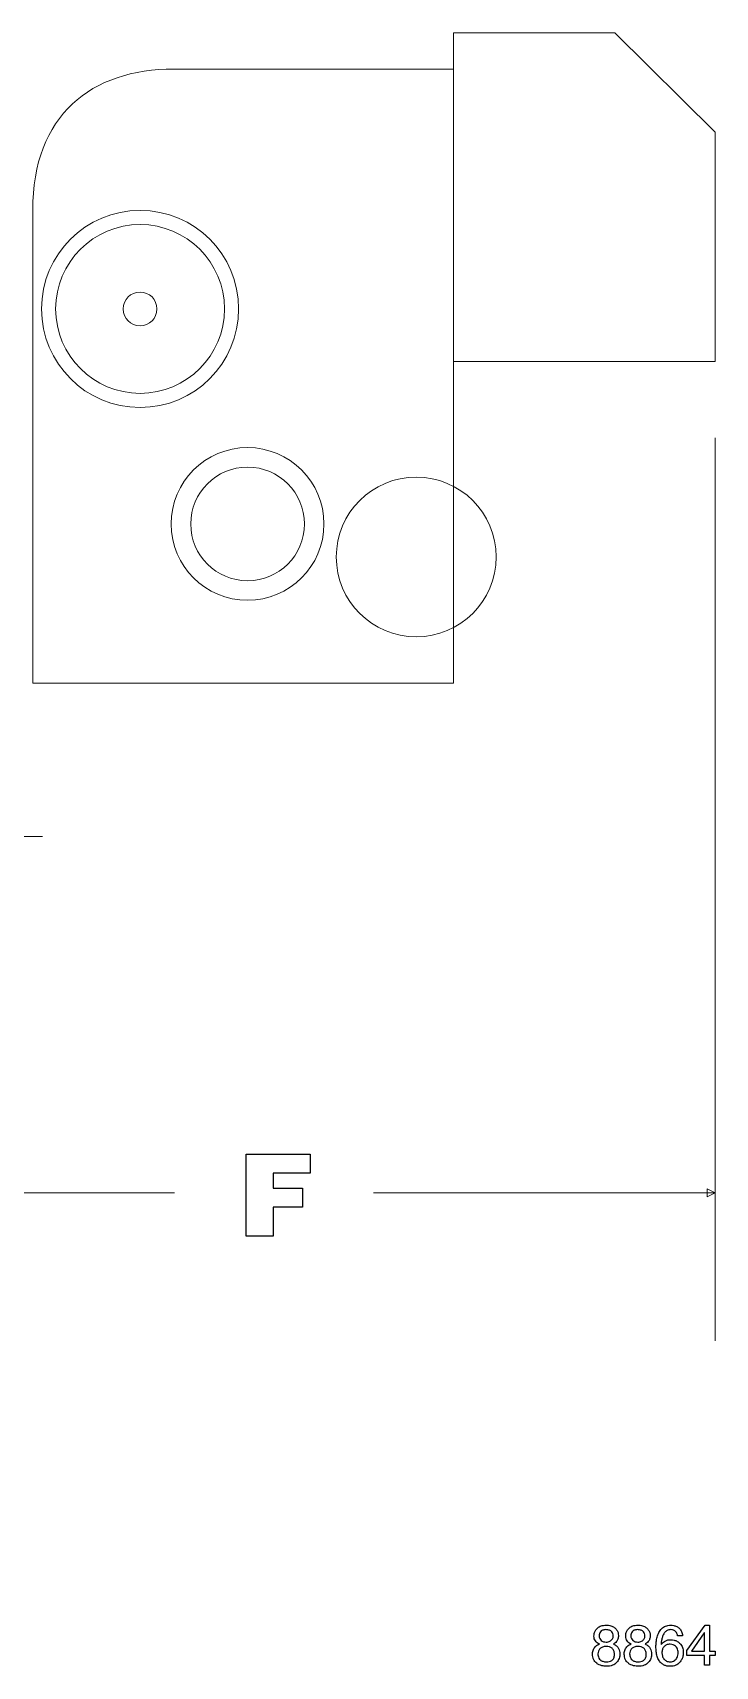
# Model space of a CAD drawing. Header units: inches. Extents: x -3.67 to 3.62, y -4.25 to 4.25.
# Drawn here: x 2.794 to 3.625, y -4.25 to -2.261 of the extents above; entities that cross this region are included whole.
import ezdxf
from ezdxf.lldxf.tags import DXFTag

# ---------------------------------------------------------------- set-up
doc = ezdxf.new("R2010")
doc.units = ezdxf.units.IN
doc.header["$MEASUREMENT"] = 0
doc.layers.add('Dimensions', color=7, linetype='Continuous')
doc.layers.add('Layer 1', color=7, linetype='Continuous')
tags = doc.linetypes.add('New Line54', pattern=[2.3, 1.3, -0.3, 0.4, -0.3]).pattern_tags.tags
tags[10:11] = [DXFTag(74, 4), DXFTag(75, 0), DXFTag(340, '0'), DXFTag(46, 1.0), DXFTag(50, 0.0), DXFTag(44, 0.0), DXFTag(45, 0.0)]
tags[8:9] = [DXFTag(74, 4), DXFTag(75, 0), DXFTag(340, '0'), DXFTag(46, 1.0), DXFTag(50, 0.0), DXFTag(44, 0.0), DXFTag(45, 0.0)]
tags[6:7] = [DXFTag(74, 4), DXFTag(75, 0), DXFTag(340, '0'), DXFTag(46, 1.0), DXFTag(50, 0.0), DXFTag(44, 0.0), DXFTag(45, 0.0)]
tags[4:5] = [DXFTag(74, 4), DXFTag(75, 0), DXFTag(340, '0'), DXFTag(46, 1.0), DXFTag(50, 0.0), DXFTag(44, 0.0), DXFTag(45, 0.0)]

msp = doc.modelspace()

# ---------------------------------------------------------------- linework, layer by layer
at = {"layer": 'Dimensions', "color": 250}
for points, knots in [([(3.0864, -3.7262), (3.0864, -3.7262), (3.0864, -3.691), (3.0864, -3.691), (3.0864, -3.691), (3.0864, -3.691), (3.1222, -3.691), (3.1222, -3.691), (3.1222, -3.691), (3.1222, -3.691), (3.1222, -3.6677), (3.1222, -3.6677), (3.1222, -3.6677), (3.1222, -3.6677), (3.0864, -3.6677), (3.0864, -3.6677), (3.0864, -3.6677), (3.0864, -3.6677), (3.0864, -3.6495), (3.0864, -3.6495), (3.0864, -3.6495), (3.0864, -3.6495), (3.1314, -3.6495), (3.1314, -3.6495), (3.1314, -3.6495), (3.1314, -3.6495), (3.1314, -3.6262), (3.1314, -3.6262), (3.1314, -3.6262), (3.1314, -3.6262), (3.0536, -3.6262), (3.0536, -3.6262), (3.0536, -3.6262), (3.0536, -3.6262), (3.0536, -3.7262), (3.0536, -3.7262), (3.0536, -3.7262), (3.0536, -3.7262), (3.0864, -3.7262), (3.0864, -3.7262)], [0, 0, 0, 0, 0.1, 0.1, 0.1, 0.1, 0.2, 0.2, 0.2, 0.2, 0.3, 0.3, 0.3, 0.3, 0.4, 0.4, 0.4, 0.4, 0.5, 0.5, 0.5, 0.5, 0.6, 0.6, 0.6, 0.6, 0.7, 0.7, 0.7, 0.7, 0.8, 0.8, 0.8, 0.8, 0.9, 0.9, 0.9, 0.9, 1, 1, 1, 1]), ([(3.507, -4.2124), (3.507, -4.2113), (3.5068, -4.2101), (3.5065, -4.2089), (3.5065, -4.2089), (3.5061, -4.2078), (3.5056, -4.2066), (3.5048, -4.2055), (3.5048, -4.2055), (3.5041, -4.2045), (3.5031, -4.2035), (3.5019, -4.2026), (3.5019, -4.2026), (3.5007, -4.2018), (3.4993, -4.2011), (3.4977, -4.2006), (3.4977, -4.2006), (3.496, -4.2001), (3.4941, -4.1999), (3.4919, -4.1999), (3.4919, -4.1999), (3.4896, -4.1999), (3.4876, -4.2002), (3.4859, -4.2008), (3.4859, -4.2008), (3.4842, -4.2014), (3.4828, -4.2021), (3.4817, -4.2031), (3.4817, -4.2031), (3.4806, -4.2041), (3.4797, -4.2052), (3.479, -4.2064), (3.479, -4.2064), (3.4783, -4.2075), (3.4779, -4.2087), (3.4776, -4.2099), (3.4776, -4.2099), (3.4773, -4.2111), (3.4771, -4.2122), (3.4772, -4.2133), (3.4772, -4.2133), (3.4772, -4.2156), (3.4777, -4.2175), (3.4789, -4.2191), (3.4789, -4.2191), (3.48, -4.2208), (3.4817, -4.222), (3.4838, -4.2228), (3.4838, -4.2228), (3.482, -4.2235), (3.4806, -4.2244), (3.4793, -4.2255), (3.4793, -4.2255), (3.4781, -4.2266), (3.4772, -4.2279), (3.4765, -4.2294), (3.4765, -4.2294), (3.4758, -4.2309), (3.4755, -4.2327), (3.4755, -4.2347), (3.4755, -4.2347), (3.4755, -4.2353), (3.4755, -4.236), (3.4756, -4.2369), (3.4756, -4.2369), (3.4756, -4.2378), (3.4758, -4.2388), (3.4761, -4.2399), (3.4761, -4.2399), (3.4764, -4.2409), (3.4769, -4.242), (3.4776, -4.2431), (3.4776, -4.2431), (3.4783, -4.2442), (3.4793, -4.2453), (3.4805, -4.2463), (3.4805, -4.2463), (3.4815, -4.247), (3.4825, -4.2476), (3.4836, -4.2481), (3.4836, -4.2481), (3.4847, -4.2486), (3.4857, -4.249), (3.4868, -4.2493), (3.4868, -4.2493), (3.4879, -4.2495), (3.4889, -4.2497), (3.4898, -4.2498), (3.4898, -4.2498), (3.4907, -4.25), (3.4915, -4.25), (3.4922, -4.25), (3.4922, -4.25), (3.4951, -4.25), (3.4976, -4.2495), (3.4997, -4.2487), (3.4997, -4.2487), (3.5018, -4.2478), (3.5035, -4.2467), (3.5048, -4.2452), (3.5048, -4.2452), (3.5061, -4.2438), (3.5071, -4.2421), (3.5078, -4.2403), (3.5078, -4.2403), (3.5084, -4.2385), (3.5088, -4.2366), (3.5088, -4.2346), (3.5088, -4.2346), (3.5088, -4.2336), (3.5087, -4.2326), (3.5084, -4.2316), (3.5084, -4.2316), (3.5082, -4.2305), (3.5078, -4.2294), (3.5072, -4.2283), (3.5072, -4.2283), (3.5067, -4.2272), (3.5058, -4.2262), (3.5048, -4.2252), (3.5048, -4.2252), (3.5038, -4.2242), (3.5024, -4.2234), (3.5008, -4.2227), (3.5008, -4.2227), (3.5013, -4.2224), (3.5019, -4.2221), (3.5027, -4.2216), (3.5027, -4.2216), (3.5034, -4.2212), (3.504, -4.2205), (3.5047, -4.2198), (3.5047, -4.2198), (3.5054, -4.219), (3.5059, -4.218), (3.5063, -4.2168), (3.5063, -4.2168), (3.5068, -4.2156), (3.507, -4.2142), (3.507, -4.2124)], [0, 0, 0, 0, 0.028571, 0.028571, 0.028571, 0.028571, 0.057143, 0.057143, 0.057143, 0.057143, 0.085714, 0.085714, 0.085714, 0.085714, 0.114286, 0.114286, 0.114286, 0.114286, 0.142857, 0.142857, 0.142857, 0.142857, 0.171429, 0.171429, 0.171429, 0.171429, 0.2, 0.2, 0.2, 0.2, 0.228571, 0.228571, 0.228571, 0.228571, 0.257143, 0.257143, 0.257143, 0.257143, 0.285714, 0.285714, 0.285714, 0.285714, 0.314286, 0.314286, 0.314286, 0.314286, 0.342857, 0.342857, 0.342857, 0.342857, 0.371429, 0.371429, 0.371429, 0.371429, 0.4, 0.4, 0.4, 0.4, 0.428571, 0.428571, 0.428571, 0.428571, 0.457143, 0.457143, 0.457143, 0.457143, 0.485714, 0.485714, 0.485714, 0.485714, 0.514286, 0.514286, 0.514286, 0.514286, 0.542857, 0.542857, 0.542857, 0.542857, 0.571429, 0.571429, 0.571429, 0.571429, 0.6, 0.6, 0.6, 0.6, 0.628571, 0.628571, 0.628571, 0.628571, 0.657143, 0.657143, 0.657143, 0.657143, 0.685714, 0.685714, 0.685714, 0.685714, 0.714286, 0.714286, 0.714286, 0.714286, 0.742857, 0.742857, 0.742857, 0.742857, 0.771429, 0.771429, 0.771429, 0.771429, 0.8, 0.8, 0.8, 0.8, 0.828571, 0.828571, 0.828571, 0.828571, 0.857143, 0.857143, 0.857143, 0.857143, 0.885714, 0.885714, 0.885714, 0.885714, 0.914286, 0.914286, 0.914286, 0.914286, 0.942857, 0.942857, 0.942857, 0.942857, 0.971429, 0.971429, 0.971429, 0.971429, 1, 1, 1, 1]), ([(3.492, -4.2205), (3.4909, -4.2205), (3.4898, -4.2203), (3.4888, -4.22), (3.4888, -4.22), (3.4878, -4.2196), (3.4869, -4.2191), (3.4861, -4.2185), (3.4861, -4.2185), (3.4853, -4.2178), (3.4846, -4.217), (3.4842, -4.2161), (3.4842, -4.2161), (3.4837, -4.2152), (3.4835, -4.2142), (3.4835, -4.213), (3.4835, -4.213), (3.4835, -4.2122), (3.4836, -4.2114), (3.4838, -4.2105), (3.4838, -4.2105), (3.4841, -4.2096), (3.4845, -4.2088), (3.4851, -4.208), (3.4851, -4.208), (3.4857, -4.2072), (3.4865, -4.2066), (3.4876, -4.2061), (3.4876, -4.2061), (3.4886, -4.2056), (3.49, -4.2054), (3.4916, -4.2053), (3.4916, -4.2053), (3.4934, -4.2054), (3.4949, -4.2056), (3.496, -4.2061), (3.496, -4.2061), (3.4972, -4.2065), (3.4981, -4.2071), (3.4988, -4.2079), (3.4988, -4.2079), (3.4995, -4.2086), (3.5, -4.2094), (3.5003, -4.2102), (3.5003, -4.2102), (3.5006, -4.2111), (3.5007, -4.2119), (3.5007, -4.2126), (3.5007, -4.2126), (3.5007, -4.2141), (3.5003, -4.2155), (3.4996, -4.2166), (3.4996, -4.2166), (3.4989, -4.2178), (3.4979, -4.2188), (3.4966, -4.2194), (3.4966, -4.2194), (3.4953, -4.2201), (3.4938, -4.2205), (3.492, -4.2205)], [0, 0, 0, 0, 0.066667, 0.066667, 0.066667, 0.066667, 0.133333, 0.133333, 0.133333, 0.133333, 0.2, 0.2, 0.2, 0.2, 0.266667, 0.266667, 0.266667, 0.266667, 0.333333, 0.333333, 0.333333, 0.333333, 0.4, 0.4, 0.4, 0.4, 0.466667, 0.466667, 0.466667, 0.466667, 0.533333, 0.533333, 0.533333, 0.533333, 0.6, 0.6, 0.6, 0.6, 0.666667, 0.666667, 0.666667, 0.666667, 0.733333, 0.733333, 0.733333, 0.733333, 0.8, 0.8, 0.8, 0.8, 0.866667, 0.866667, 0.866667, 0.866667, 0.933333, 0.933333, 0.933333, 0.933333, 1, 1, 1, 1]), ([(3.5456, -4.2124), (3.5456, -4.2113), (3.5455, -4.2101), (3.5451, -4.2089), (3.5451, -4.2089), (3.5447, -4.2078), (3.5442, -4.2066), (3.5434, -4.2055), (3.5434, -4.2055), (3.5427, -4.2045), (3.5417, -4.2035), (3.5405, -4.2026), (3.5405, -4.2026), (3.5394, -4.2018), (3.5379, -4.2011), (3.5363, -4.2006), (3.5363, -4.2006), (3.5346, -4.2001), (3.5327, -4.1999), (3.5306, -4.1999), (3.5306, -4.1999), (3.5282, -4.1999), (3.5262, -4.2002), (3.5245, -4.2008), (3.5245, -4.2008), (3.5229, -4.2014), (3.5214, -4.2021), (3.5203, -4.2031), (3.5203, -4.2031), (3.5192, -4.2041), (3.5183, -4.2052), (3.5176, -4.2064), (3.5176, -4.2064), (3.5169, -4.2075), (3.5165, -4.2087), (3.5162, -4.2099), (3.5162, -4.2099), (3.5159, -4.2111), (3.5158, -4.2122), (3.5158, -4.2133), (3.5158, -4.2133), (3.5158, -4.2156), (3.5164, -4.2175), (3.5175, -4.2191), (3.5175, -4.2191), (3.5186, -4.2208), (3.5203, -4.222), (3.5224, -4.2228), (3.5224, -4.2228), (3.5206, -4.2235), (3.5192, -4.2244), (3.5179, -4.2255), (3.5179, -4.2255), (3.5167, -4.2266), (3.5158, -4.2279), (3.5151, -4.2294), (3.5151, -4.2294), (3.5144, -4.2309), (3.5141, -4.2327), (3.5141, -4.2347), (3.5141, -4.2347), (3.5141, -4.2353), (3.5141, -4.236), (3.5142, -4.2369), (3.5142, -4.2369), (3.5142, -4.2378), (3.5144, -4.2388), (3.5147, -4.2399), (3.5147, -4.2399), (3.515, -4.2409), (3.5155, -4.242), (3.5162, -4.2431), (3.5162, -4.2431), (3.5169, -4.2442), (3.5179, -4.2453), (3.5191, -4.2463), (3.5191, -4.2463), (3.5201, -4.247), (3.5211, -4.2476), (3.5222, -4.2481), (3.5222, -4.2481), (3.5233, -4.2486), (3.5243, -4.249), (3.5254, -4.2493), (3.5254, -4.2493), (3.5265, -4.2495), (3.5275, -4.2497), (3.5284, -4.2498), (3.5284, -4.2498), (3.5293, -4.25), (3.5302, -4.25), (3.5308, -4.25), (3.5308, -4.25), (3.5337, -4.25), (3.5362, -4.2495), (3.5383, -4.2487), (3.5383, -4.2487), (3.5404, -4.2478), (3.5421, -4.2467), (3.5434, -4.2452), (3.5434, -4.2452), (3.5448, -4.2438), (3.5458, -4.2421), (3.5464, -4.2403), (3.5464, -4.2403), (3.5471, -4.2385), (3.5474, -4.2366), (3.5474, -4.2346), (3.5474, -4.2346), (3.5474, -4.2336), (3.5473, -4.2326), (3.547, -4.2316), (3.547, -4.2316), (3.5468, -4.2305), (3.5464, -4.2294), (3.5458, -4.2283), (3.5458, -4.2283), (3.5453, -4.2272), (3.5445, -4.2262), (3.5434, -4.2252), (3.5434, -4.2252), (3.5424, -4.2242), (3.541, -4.2234), (3.5394, -4.2227), (3.5394, -4.2227), (3.5399, -4.2224), (3.5406, -4.2221), (3.5413, -4.2216), (3.5413, -4.2216), (3.542, -4.2212), (3.5427, -4.2205), (3.5433, -4.2198), (3.5433, -4.2198), (3.544, -4.219), (3.5445, -4.218), (3.545, -4.2168), (3.545, -4.2168), (3.5454, -4.2156), (3.5456, -4.2142), (3.5456, -4.2124)], [0, 0, 0, 0, 0.028571, 0.028571, 0.028571, 0.028571, 0.057143, 0.057143, 0.057143, 0.057143, 0.085714, 0.085714, 0.085714, 0.085714, 0.114286, 0.114286, 0.114286, 0.114286, 0.142857, 0.142857, 0.142857, 0.142857, 0.171429, 0.171429, 0.171429, 0.171429, 0.2, 0.2, 0.2, 0.2, 0.228571, 0.228571, 0.228571, 0.228571, 0.257143, 0.257143, 0.257143, 0.257143, 0.285714, 0.285714, 0.285714, 0.285714, 0.314286, 0.314286, 0.314286, 0.314286, 0.342857, 0.342857, 0.342857, 0.342857, 0.371429, 0.371429, 0.371429, 0.371429, 0.4, 0.4, 0.4, 0.4, 0.428571, 0.428571, 0.428571, 0.428571, 0.457143, 0.457143, 0.457143, 0.457143, 0.485714, 0.485714, 0.485714, 0.485714, 0.514286, 0.514286, 0.514286, 0.514286, 0.542857, 0.542857, 0.542857, 0.542857, 0.571429, 0.571429, 0.571429, 0.571429, 0.6, 0.6, 0.6, 0.6, 0.628571, 0.628571, 0.628571, 0.628571, 0.657143, 0.657143, 0.657143, 0.657143, 0.685714, 0.685714, 0.685714, 0.685714, 0.714286, 0.714286, 0.714286, 0.714286, 0.742857, 0.742857, 0.742857, 0.742857, 0.771429, 0.771429, 0.771429, 0.771429, 0.8, 0.8, 0.8, 0.8, 0.828571, 0.828571, 0.828571, 0.828571, 0.857143, 0.857143, 0.857143, 0.857143, 0.885714, 0.885714, 0.885714, 0.885714, 0.914286, 0.914286, 0.914286, 0.914286, 0.942857, 0.942857, 0.942857, 0.942857, 0.971429, 0.971429, 0.971429, 0.971429, 1, 1, 1, 1]), ([(3.5306, -4.2205), (3.5295, -4.2205), (3.5284, -4.2203), (3.5274, -4.22), (3.5274, -4.22), (3.5264, -4.2196), (3.5255, -4.2191), (3.5247, -4.2185), (3.5247, -4.2185), (3.5239, -4.2178), (3.5233, -4.217), (3.5228, -4.2161), (3.5228, -4.2161), (3.5223, -4.2152), (3.5221, -4.2142), (3.5221, -4.213), (3.5221, -4.213), (3.5221, -4.2122), (3.5222, -4.2114), (3.5224, -4.2105), (3.5224, -4.2105), (3.5227, -4.2096), (3.5231, -4.2088), (3.5237, -4.208), (3.5237, -4.208), (3.5243, -4.2072), (3.5251, -4.2066), (3.5262, -4.2061), (3.5262, -4.2061), (3.5272, -4.2056), (3.5286, -4.2054), (3.5302, -4.2053), (3.5302, -4.2053), (3.532, -4.2054), (3.5335, -4.2056), (3.5347, -4.2061), (3.5347, -4.2061), (3.5358, -4.2065), (3.5368, -4.2071), (3.5374, -4.2079), (3.5374, -4.2079), (3.5381, -4.2086), (3.5386, -4.2094), (3.5389, -4.2102), (3.5389, -4.2102), (3.5392, -4.2111), (3.5393, -4.2119), (3.5393, -4.2126), (3.5393, -4.2126), (3.5393, -4.2141), (3.5389, -4.2155), (3.5382, -4.2166), (3.5382, -4.2166), (3.5375, -4.2178), (3.5365, -4.2188), (3.5352, -4.2194), (3.5352, -4.2194), (3.5339, -4.2201), (3.5324, -4.2205), (3.5306, -4.2205)], [0, 0, 0, 0, 0.066667, 0.066667, 0.066667, 0.066667, 0.133333, 0.133333, 0.133333, 0.133333, 0.2, 0.2, 0.2, 0.2, 0.266667, 0.266667, 0.266667, 0.266667, 0.333333, 0.333333, 0.333333, 0.333333, 0.4, 0.4, 0.4, 0.4, 0.466667, 0.466667, 0.466667, 0.466667, 0.533333, 0.533333, 0.533333, 0.533333, 0.6, 0.6, 0.6, 0.6, 0.666667, 0.666667, 0.666667, 0.666667, 0.733333, 0.733333, 0.733333, 0.733333, 0.8, 0.8, 0.8, 0.8, 0.866667, 0.866667, 0.866667, 0.866667, 0.933333, 0.933333, 0.933333, 0.933333, 1, 1, 1, 1]), ([(3.585, -4.2128), (3.5849, -4.2109), (3.5845, -4.2091), (3.5838, -4.2077), (3.5838, -4.2077), (3.5832, -4.2062), (3.5824, -4.205), (3.5813, -4.204), (3.5813, -4.204), (3.5803, -4.203), (3.5792, -4.2022), (3.578, -4.2016), (3.578, -4.2016), (3.5768, -4.201), (3.5756, -4.2005), (3.5743, -4.2003), (3.5743, -4.2003), (3.5731, -4.2), (3.5719, -4.1999), (3.5708, -4.1999), (3.5708, -4.1999), (3.5683, -4.1999), (3.5662, -4.2003), (3.5644, -4.2011), (3.5644, -4.2011), (3.5625, -4.2018), (3.5609, -4.2029), (3.5596, -4.2042), (3.5596, -4.2042), (3.5583, -4.2056), (3.5572, -4.2072), (3.5563, -4.2089), (3.5563, -4.2089), (3.5554, -4.2106), (3.5547, -4.2125), (3.5542, -4.2144), (3.5542, -4.2144), (3.5536, -4.2164), (3.5533, -4.2184), (3.553, -4.2203), (3.553, -4.2203), (3.5528, -4.2223), (3.5527, -4.2242), (3.5527, -4.226), (3.5527, -4.226), (3.5527, -4.2281), (3.5528, -4.2302), (3.553, -4.2322), (3.553, -4.2322), (3.5533, -4.2342), (3.5536, -4.2361), (3.5542, -4.2379), (3.5542, -4.2379), (3.5547, -4.2397), (3.5555, -4.2414), (3.5565, -4.2429), (3.5565, -4.2429), (3.5573, -4.2443), (3.5583, -4.2454), (3.5594, -4.2463), (3.5594, -4.2463), (3.5604, -4.2472), (3.5615, -4.248), (3.5626, -4.2485), (3.5626, -4.2485), (3.5638, -4.249), (3.5649, -4.2494), (3.566, -4.2497), (3.566, -4.2497), (3.5671, -4.2499), (3.5681, -4.25), (3.569, -4.25), (3.569, -4.25), (3.5707, -4.25), (3.5722, -4.2499), (3.5735, -4.2497), (3.5735, -4.2497), (3.5748, -4.2494), (3.5759, -4.2491), (3.5768, -4.2487), (3.5768, -4.2487), (3.5778, -4.2483), (3.5786, -4.2478), (3.5793, -4.2472), (3.5793, -4.2472), (3.5801, -4.2466), (3.5808, -4.246), (3.5814, -4.2453), (3.5814, -4.2453), (3.5825, -4.2441), (3.5834, -4.2429), (3.5841, -4.2416), (3.5841, -4.2416), (3.5848, -4.2404), (3.5853, -4.239), (3.5856, -4.2376), (3.5856, -4.2376), (3.5859, -4.2362), (3.586, -4.2347), (3.586, -4.2331), (3.586, -4.2331), (3.586, -4.2307), (3.5857, -4.2287), (3.585, -4.227), (3.585, -4.227), (3.5844, -4.2252), (3.5835, -4.2238), (3.5824, -4.2226), (3.5824, -4.2226), (3.5813, -4.2214), (3.5801, -4.2204), (3.5787, -4.2197), (3.5787, -4.2197), (3.5774, -4.2189), (3.576, -4.2184), (3.5747, -4.2181), (3.5747, -4.2181), (3.5733, -4.2177), (3.572, -4.2176), (3.5708, -4.2176), (3.5708, -4.2176), (3.5691, -4.2176), (3.5676, -4.2178), (3.5664, -4.2181), (3.5664, -4.2181), (3.5651, -4.2185), (3.564, -4.219), (3.563, -4.2196), (3.563, -4.2196), (3.5621, -4.2202), (3.5613, -4.2208), (3.5607, -4.2215), (3.5607, -4.2215), (3.56, -4.2222), (3.5596, -4.2229), (3.5592, -4.2235), (3.5592, -4.2235), (3.5592, -4.2235), (3.559, -4.2234), (3.559, -4.2234), (3.559, -4.2234), (3.559, -4.2225), (3.5591, -4.2215), (3.5592, -4.2203), (3.5592, -4.2203), (3.5594, -4.2191), (3.5596, -4.2178), (3.5599, -4.2164), (3.5599, -4.2164), (3.5602, -4.2151), (3.5607, -4.2138), (3.5612, -4.2124), (3.5612, -4.2124), (3.5618, -4.2111), (3.5625, -4.21), (3.5634, -4.2089), (3.5634, -4.2089), (3.5642, -4.2078), (3.5652, -4.207), (3.5664, -4.2063), (3.5664, -4.2063), (3.5676, -4.2057), (3.569, -4.2054), (3.5706, -4.2053), (3.5706, -4.2053), (3.5724, -4.2054), (3.5738, -4.2057), (3.575, -4.2063), (3.575, -4.2063), (3.5761, -4.207), (3.577, -4.2079), (3.5777, -4.209), (3.5777, -4.209), (3.5783, -4.2101), (3.5788, -4.2114), (3.579, -4.2128), (3.579, -4.2128), (3.579, -4.2128), (3.585, -4.2128), (3.585, -4.2128)], [0, 0, 0, 0, 0.022222, 0.022222, 0.022222, 0.022222, 0.044444, 0.044444, 0.044444, 0.044444, 0.066667, 0.066667, 0.066667, 0.066667, 0.088889, 0.088889, 0.088889, 0.088889, 0.111111, 0.111111, 0.111111, 0.111111, 0.133333, 0.133333, 0.133333, 0.133333, 0.155556, 0.155556, 0.155556, 0.155556, 0.177778, 0.177778, 0.177778, 0.177778, 0.2, 0.2, 0.2, 0.2, 0.222222, 0.222222, 0.222222, 0.222222, 0.244444, 0.244444, 0.244444, 0.244444, 0.266667, 0.266667, 0.266667, 0.266667, 0.288889, 0.288889, 0.288889, 0.288889, 0.311111, 0.311111, 0.311111, 0.311111, 0.333333, 0.333333, 0.333333, 0.333333, 0.355556, 0.355556, 0.355556, 0.355556, 0.377778, 0.377778, 0.377778, 0.377778, 0.4, 0.4, 0.4, 0.4, 0.422222, 0.422222, 0.422222, 0.422222, 0.444444, 0.444444, 0.444444, 0.444444, 0.466667, 0.466667, 0.466667, 0.466667, 0.488889, 0.488889, 0.488889, 0.488889, 0.511111, 0.511111, 0.511111, 0.511111, 0.533333, 0.533333, 0.533333, 0.533333, 0.555556, 0.555556, 0.555556, 0.555556, 0.577778, 0.577778, 0.577778, 0.577778, 0.6, 0.6, 0.6, 0.6, 0.622222, 0.622222, 0.622222, 0.622222, 0.644444, 0.644444, 0.644444, 0.644444, 0.666667, 0.666667, 0.666667, 0.666667, 0.688889, 0.688889, 0.688889, 0.688889, 0.711111, 0.711111, 0.711111, 0.711111, 0.733333, 0.733333, 0.733333, 0.733333, 0.755556, 0.755556, 0.755556, 0.755556, 0.777778, 0.777778, 0.777778, 0.777778, 0.8, 0.8, 0.8, 0.8, 0.822222, 0.822222, 0.822222, 0.822222, 0.844444, 0.844444, 0.844444, 0.844444, 0.866667, 0.866667, 0.866667, 0.866667, 0.888889, 0.888889, 0.888889, 0.888889, 0.911111, 0.911111, 0.911111, 0.911111, 0.933333, 0.933333, 0.933333, 0.933333, 0.955556, 0.955556, 0.955556, 0.955556, 0.977778, 0.977778, 0.977778, 0.977778, 1, 1, 1, 1]), ([(3.625, -4.2368), (3.625, -4.2368), (3.625, -4.2315), (3.625, -4.2315), (3.625, -4.2315), (3.625, -4.2315), (3.6178, -4.2315), (3.6178, -4.2315), (3.6178, -4.2315), (3.6178, -4.2315), (3.6178, -4.1999), (3.6178, -4.1999), (3.6178, -4.1999), (3.6178, -4.1999), (3.6128, -4.1999), (3.6128, -4.1999), (3.6128, -4.1999), (3.6128, -4.1999), (3.5904, -4.2308), (3.5904, -4.2308), (3.5904, -4.2308), (3.5904, -4.2308), (3.5904, -4.2368), (3.5904, -4.2368), (3.5904, -4.2368), (3.5904, -4.2368), (3.6117, -4.2368), (3.6117, -4.2368), (3.6117, -4.2368), (3.6117, -4.2368), (3.6117, -4.2487), (3.6117, -4.2487), (3.6117, -4.2487), (3.6117, -4.2487), (3.6178, -4.2487), (3.6178, -4.2487), (3.6178, -4.2487), (3.6178, -4.2487), (3.6178, -4.2368), (3.6178, -4.2368), (3.6178, -4.2368), (3.6178, -4.2368), (3.625, -4.2368), (3.625, -4.2368)], [0, 0, 0, 0, 0.090909, 0.090909, 0.090909, 0.090909, 0.181818, 0.181818, 0.181818, 0.181818, 0.272727, 0.272727, 0.272727, 0.272727, 0.363636, 0.363636, 0.363636, 0.363636, 0.454545, 0.454545, 0.454545, 0.454545, 0.545455, 0.545455, 0.545455, 0.545455, 0.636364, 0.636364, 0.636364, 0.636364, 0.727273, 0.727273, 0.727273, 0.727273, 0.818182, 0.818182, 0.818182, 0.818182, 0.909091, 0.909091, 0.909091, 0.909091, 1, 1, 1, 1]), ([(3.6116, -4.2094), (3.6116, -4.2094), (3.6117, -4.2094), (3.6117, -4.2094), (3.6117, -4.2094), (3.6117, -4.2094), (3.6117, -4.2315), (3.6117, -4.2315), (3.6117, -4.2315), (3.6117, -4.2315), (3.596, -4.2315), (3.596, -4.2315), (3.596, -4.2315), (3.596, -4.2315), (3.6116, -4.2094), (3.6116, -4.2094)], [0, 0, 0, 0, 0.25, 0.25, 0.25, 0.25, 0.5, 0.5, 0.5, 0.5, 0.75, 0.75, 0.75, 0.75, 1, 1, 1, 1]), ([(3.4921, -4.2258), (3.4935, -4.2258), (3.4948, -4.2259), (3.496, -4.2263), (3.496, -4.2263), (3.4972, -4.2267), (3.4983, -4.2273), (3.4992, -4.228), (3.4992, -4.228), (3.5002, -4.2288), (3.5009, -4.2298), (3.5014, -4.231), (3.5014, -4.231), (3.5019, -4.2322), (3.5022, -4.2336), (3.5022, -4.2353), (3.5022, -4.2353), (3.5022, -4.2372), (3.5019, -4.2387), (3.5013, -4.2399), (3.5013, -4.2399), (3.5007, -4.2412), (3.5, -4.2421), (3.499, -4.2428), (3.499, -4.2428), (3.498, -4.2434), (3.497, -4.2439), (3.4958, -4.2441), (3.4958, -4.2441), (3.4947, -4.2444), (3.4936, -4.2445), (3.4924, -4.2445), (3.4924, -4.2445), (3.4907, -4.2445), (3.4893, -4.2443), (3.4881, -4.2439), (3.4881, -4.2439), (3.4869, -4.2435), (3.4859, -4.2429), (3.4851, -4.2422), (3.4851, -4.2422), (3.4843, -4.2415), (3.4837, -4.2407), (3.4832, -4.2399), (3.4832, -4.2399), (3.4828, -4.239), (3.4825, -4.2382), (3.4823, -4.2373), (3.4823, -4.2373), (3.4821, -4.2364), (3.482, -4.2356), (3.482, -4.2348), (3.482, -4.2348), (3.482, -4.2336), (3.4822, -4.2325), (3.4826, -4.2315), (3.4826, -4.2315), (3.483, -4.2304), (3.4836, -4.2294), (3.4845, -4.2286), (3.4845, -4.2286), (3.4853, -4.2277), (3.4863, -4.227), (3.4876, -4.2265), (3.4876, -4.2265), (3.4889, -4.226), (3.4904, -4.2258), (3.4921, -4.2258)], [0, 0, 0, 0, 0.058824, 0.058824, 0.058824, 0.058824, 0.117647, 0.117647, 0.117647, 0.117647, 0.176471, 0.176471, 0.176471, 0.176471, 0.235294, 0.235294, 0.235294, 0.235294, 0.294118, 0.294118, 0.294118, 0.294118, 0.352941, 0.352941, 0.352941, 0.352941, 0.411765, 0.411765, 0.411765, 0.411765, 0.470588, 0.470588, 0.470588, 0.470588, 0.529412, 0.529412, 0.529412, 0.529412, 0.588235, 0.588235, 0.588235, 0.588235, 0.647059, 0.647059, 0.647059, 0.647059, 0.705882, 0.705882, 0.705882, 0.705882, 0.764706, 0.764706, 0.764706, 0.764706, 0.823529, 0.823529, 0.823529, 0.823529, 0.882353, 0.882353, 0.882353, 0.882353, 0.941176, 0.941176, 0.941176, 0.941176, 1, 1, 1, 1]), ([(3.5307, -4.2258), (3.5321, -4.2258), (3.5334, -4.2259), (3.5346, -4.2263), (3.5346, -4.2263), (3.5358, -4.2267), (3.5369, -4.2273), (3.5379, -4.228), (3.5379, -4.228), (3.5388, -4.2288), (3.5395, -4.2298), (3.54, -4.231), (3.54, -4.231), (3.5406, -4.2322), (3.5408, -4.2336), (3.5408, -4.2353), (3.5408, -4.2353), (3.5408, -4.2372), (3.5405, -4.2387), (3.5399, -4.2399), (3.5399, -4.2399), (3.5393, -4.2412), (3.5386, -4.2421), (3.5376, -4.2428), (3.5376, -4.2428), (3.5366, -4.2434), (3.5356, -4.2439), (3.5344, -4.2441), (3.5344, -4.2441), (3.5333, -4.2444), (3.5322, -4.2445), (3.531, -4.2445), (3.531, -4.2445), (3.5294, -4.2445), (3.5279, -4.2443), (3.5267, -4.2439), (3.5267, -4.2439), (3.5255, -4.2435), (3.5245, -4.2429), (3.5237, -4.2422), (3.5237, -4.2422), (3.5229, -4.2415), (3.5223, -4.2407), (3.5219, -4.2399), (3.5219, -4.2399), (3.5214, -4.239), (3.5211, -4.2382), (3.5209, -4.2373), (3.5209, -4.2373), (3.5207, -4.2364), (3.5206, -4.2356), (3.5206, -4.2348), (3.5206, -4.2348), (3.5206, -4.2336), (3.5208, -4.2325), (3.5212, -4.2315), (3.5212, -4.2315), (3.5216, -4.2304), (3.5223, -4.2294), (3.5231, -4.2286), (3.5231, -4.2286), (3.5239, -4.2277), (3.525, -4.227), (3.5262, -4.2265), (3.5262, -4.2265), (3.5275, -4.226), (3.529, -4.2258), (3.5307, -4.2258)], [0, 0, 0, 0, 0.058824, 0.058824, 0.058824, 0.058824, 0.117647, 0.117647, 0.117647, 0.117647, 0.176471, 0.176471, 0.176471, 0.176471, 0.235294, 0.235294, 0.235294, 0.235294, 0.294118, 0.294118, 0.294118, 0.294118, 0.352941, 0.352941, 0.352941, 0.352941, 0.411765, 0.411765, 0.411765, 0.411765, 0.470588, 0.470588, 0.470588, 0.470588, 0.529412, 0.529412, 0.529412, 0.529412, 0.588235, 0.588235, 0.588235, 0.588235, 0.647059, 0.647059, 0.647059, 0.647059, 0.705882, 0.705882, 0.705882, 0.705882, 0.764706, 0.764706, 0.764706, 0.764706, 0.823529, 0.823529, 0.823529, 0.823529, 0.882353, 0.882353, 0.882353, 0.882353, 0.941176, 0.941176, 0.941176, 0.941176, 1, 1, 1, 1]), ([(3.5599, -4.2337), (3.5599, -4.2322), (3.5601, -4.2309), (3.5605, -4.2296), (3.5605, -4.2296), (3.5609, -4.2283), (3.5615, -4.2272), (3.5623, -4.2262), (3.5623, -4.2262), (3.5632, -4.2252), (3.5642, -4.2245), (3.5655, -4.2239), (3.5655, -4.2239), (3.5667, -4.2233), (3.5682, -4.2231), (3.5699, -4.2231), (3.5699, -4.2231), (3.5714, -4.2231), (3.5727, -4.2233), (3.5738, -4.2237), (3.5738, -4.2237), (3.5749, -4.2241), (3.5758, -4.2247), (3.5766, -4.2254), (3.5766, -4.2254), (3.5774, -4.2262), (3.578, -4.227), (3.5784, -4.2279), (3.5784, -4.2279), (3.5789, -4.2288), (3.5792, -4.2297), (3.5794, -4.2306), (3.5794, -4.2306), (3.5796, -4.2316), (3.5797, -4.2325), (3.5797, -4.2333), (3.5797, -4.2333), (3.5797, -4.2355), (3.5793, -4.2375), (3.5785, -4.2392), (3.5785, -4.2392), (3.5778, -4.2408), (3.5766, -4.2421), (3.5752, -4.2431), (3.5752, -4.2431), (3.5738, -4.244), (3.5721, -4.2445), (3.5701, -4.2445), (3.5701, -4.2445), (3.5684, -4.2445), (3.5668, -4.2442), (3.5655, -4.2436), (3.5655, -4.2436), (3.5642, -4.2429), (3.5631, -4.2421), (3.5623, -4.2411), (3.5623, -4.2411), (3.5615, -4.24), (3.5609, -4.2388), (3.5605, -4.2376), (3.5605, -4.2376), (3.5601, -4.2363), (3.5599, -4.235), (3.5599, -4.2337)], [0, 0, 0, 0, 0.0625, 0.0625, 0.0625, 0.0625, 0.125, 0.125, 0.125, 0.125, 0.1875, 0.1875, 0.1875, 0.1875, 0.25, 0.25, 0.25, 0.25, 0.3125, 0.3125, 0.3125, 0.3125, 0.375, 0.375, 0.375, 0.375, 0.4375, 0.4375, 0.4375, 0.4375, 0.5, 0.5, 0.5, 0.5, 0.5625, 0.5625, 0.5625, 0.5625, 0.625, 0.625, 0.625, 0.625, 0.6875, 0.6875, 0.6875, 0.6875, 0.75, 0.75, 0.75, 0.75, 0.8125, 0.8125, 0.8125, 0.8125, 0.875, 0.875, 0.875, 0.875, 0.9375, 0.9375, 0.9375, 0.9375, 1, 1, 1, 1])]:
    msp.add_open_spline(points, degree=3, knots=knots, dxfattribs=at)
at = {"layer": 'Dimensions', "color": 250, "lineweight": 5}
for points in [[(2.5502, -3.6735), (2.5502, -3.6735), (2.9665, -3.6735), (2.9665, -3.6735)], [(3.625, -3.6735), (3.625, -3.6735), (3.2087, -3.6735), (3.2087, -3.6735)]]:
    msp.add_open_spline(points, degree=3, dxfattribs=at)
msp.add_open_spline([(3.625, -3.6735), (3.625, -3.6735), (3.6151, -3.6784), (3.6151, -3.6784), (3.6151, -3.6784), (3.6151, -3.6784), (3.6151, -3.6685), (3.6151, -3.6685), (3.6151, -3.6685), (3.6151, -3.6685), (3.625, -3.6735), (3.625, -3.6735)], degree=3, knots=[0, 0, 0, 0, 0.333333, 0.333333, 0.333333, 0.333333, 0.666667, 0.666667, 0.666667, 0.666667, 1, 1, 1, 1], dxfattribs=at)
at = {"layer": 'Layer 1', "color": 7, "lineweight": 5}
for centre, major_axis in [((2.9244, -2.5971), (0, 0.12)), ((2.9244, -2.5971), (0, 0.1028)), ((2.9244, -2.5971), (0, 0.0206)), ((3.0553, -2.8589), (0, 0.093)), ((3.0553, -2.8589), (0, 0.0692)), ((3.2607, -2.8991), (0, 0.0973))]:
    msp.add_ellipse(centre, major_axis=major_axis, ratio=1, dxfattribs=at)
for points in [[(3.3061, -2.2607), (3.3061, -2.2607), (3.5028, -2.2607), (3.5028, -2.2607), (3.5028, -2.2607), (3.5028, -2.2607), (3.625, -2.3818), (3.625, -2.3818), (3.625, -2.3818), (3.625, -2.3818), (3.625, -2.661), (3.625, -2.661), (3.625, -2.661), (3.625, -2.661), (3.3061, -2.661), (3.3061, -2.661), (3.3061, -2.661), (3.3061, -2.661), (3.3061, -2.2607), (3.3061, -2.2607)], [(3.3061, -2.305), (3.3061, -2.305), (2.9656, -2.305), (2.9656, -2.305), (2.9656, -2.305), (2.8652, -2.305), (2.7936, -2.361), (2.7936, -2.477), (2.7936, -2.477), (2.7936, -2.477), (2.7936, -3.0526), (2.7936, -3.0526), (2.7936, -3.0526), (2.7936, -3.0526), (3.3061, -3.0526), (3.3061, -3.0526), (3.3061, -3.0526), (3.3061, -3.0526), (3.3061, -2.305), (3.3061, -2.305)]]:
    msp.add_open_spline(points, degree=3, knots=[0, 0, 0, 0, 0.2, 0.2, 0.2, 0.2, 0.4, 0.4, 0.4, 0.4, 0.6, 0.6, 0.6, 0.6, 0.8, 0.8, 0.8, 0.8, 1, 1, 1, 1], dxfattribs=at)
at = {"layer": 'Layer 1', "color": 250, "lineweight": 5}
msp.add_open_spline([(3.625, -2.7542), (3.625, -2.7542), (3.625, -3.8535), (3.625, -3.8535)], degree=3, dxfattribs=at)
at = {"layer": 'Layer 1', "color": 250, "linetype": 'New Line54', "lineweight": 13}
msp.add_open_spline([(2.4706, -3.2394), (2.4706, -3.2394), (2.8054, -3.2394), (2.8054, -3.2394)], degree=3, dxfattribs=at)

doc.saveas('drawing.dxf')
